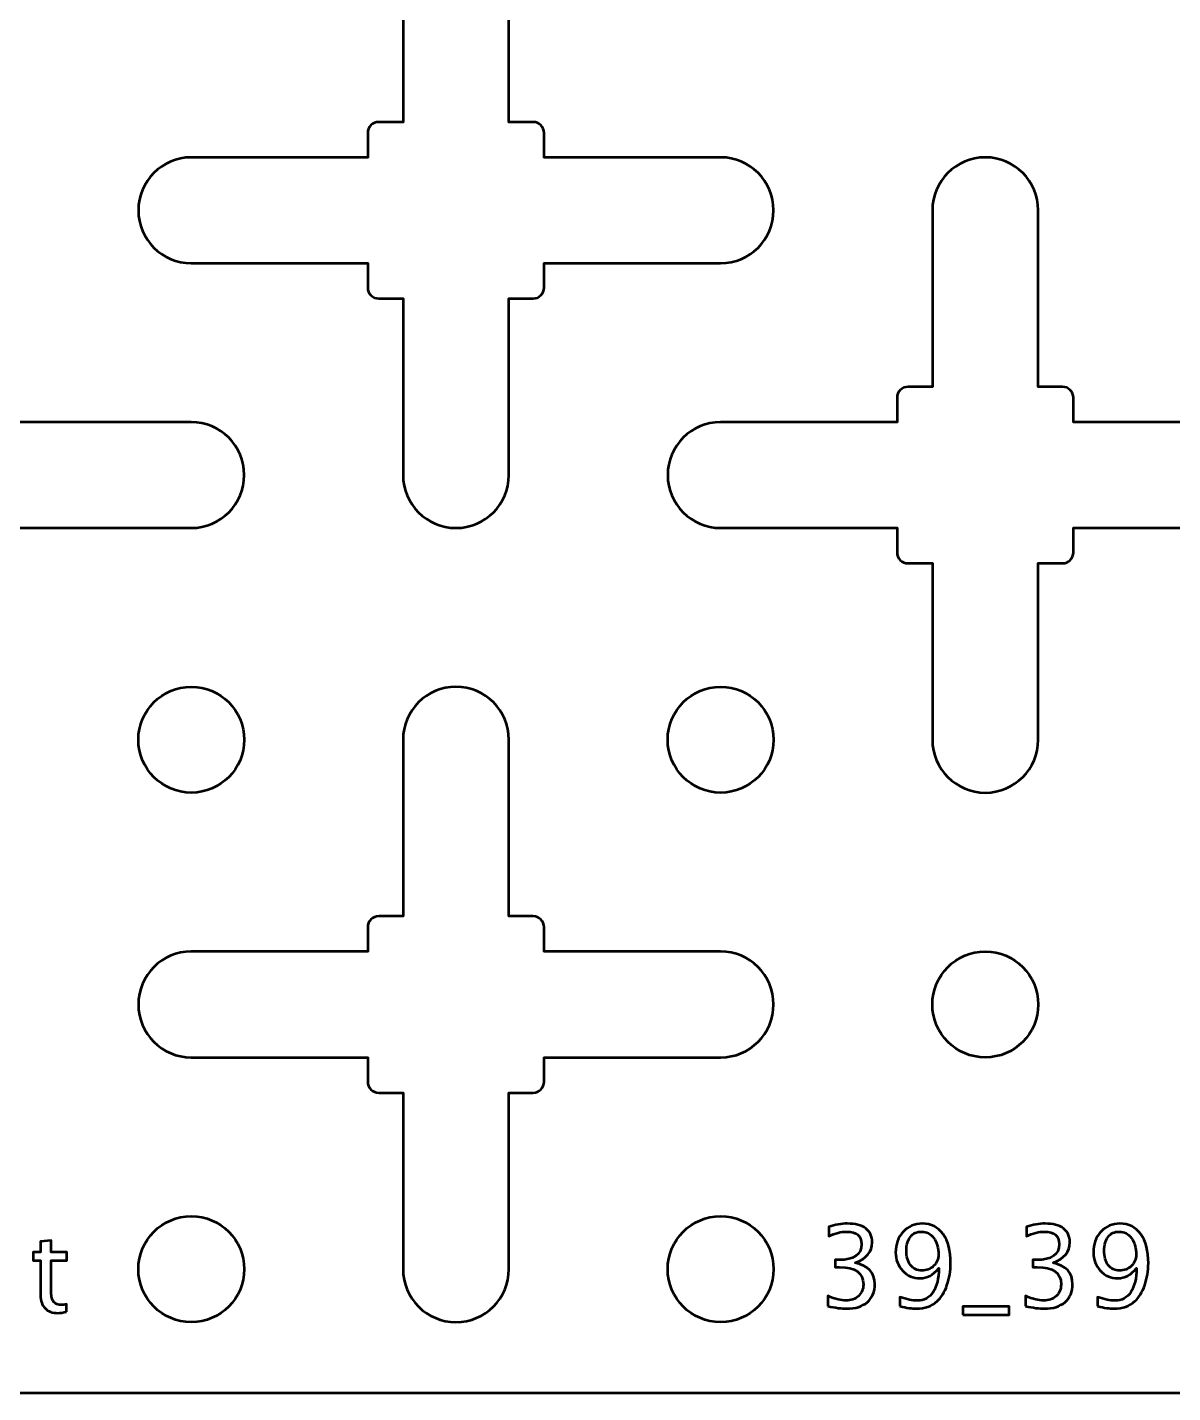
# Model space of a CAD drawing. Header units: centimetres. Extents: x -27.7 to 27.7, y -29.2 to 29.2.
# Drawn here: x -6.93 to -0.44, y -29.2 to -21.46 of the extents above; entities that cross this region are included whole.
import ezdxf

# ---------------------------------------------------------------- set-up
doc = ezdxf.new("R2010")
doc.units = ezdxf.units.CM
doc.header["$MEASUREMENT"] = 0
doc.layers.add('Layer 1', color=7, linetype='Continuous')

msp = doc.modelspace()

# ---------------------------------------------------------------- linework, layer by layer
at = {"layer": 'Layer 1', "lineweight": 53}
for centre in [(-5.99999, -25.50001), (-2.99999, -25.50001), (-1.49999, -27.00001), (-5.99999, -28.50001), (-2.99999, -28.50001)]:
    msp.add_ellipse(centre, major_axis=(0, 0.30001), ratio=1, dxfattribs=at)
for points, knots in [([(-27.7, -28.7), (-27.7, -28.7), (-27.7, 28.7), (-27.7, 28.7), (-27.7, 28.7), (-27.7, 28.97614), (-27.47614, 29.2), (-27.2, 29.2), (-27.2, 29.2), (-27.2, 29.2), (27.2, 29.2), (27.2, 29.2), (27.2, 29.2), (27.47614, 29.2), (27.7, 28.97614), (27.7, 28.7), (27.7, 28.7), (27.7, 28.7), (27.7, -28.7), (27.7, -28.7), (27.7, -28.7), (27.7, -28.97614), (27.47614, -29.2), (27.2, -29.2), (27.2, -29.2), (27.2, -29.2), (-27.2, -29.2), (-27.2, -29.2), (-27.2, -29.2), (-27.47614, -29.2), (-27.7, -28.97614), (-27.7, -28.7)], [0, 0, 0, 0, 0.1111111, 0.1111111, 0.1111111, 0.1111111, 0.2222222, 0.2222222, 0.2222222, 0.2222222, 0.3333333, 0.3333333, 0.3333333, 0.3333333, 0.4444444, 0.4444444, 0.4444444, 0.4444444, 0.5555556, 0.5555556, 0.5555556, 0.5555556, 0.6666667, 0.6666667, 0.6666667, 0.6666667, 0.7777778, 0.7777778, 0.7777778, 0.7777778, 1, 1, 1, 1]), ([(-4.8, -24), (-4.8, -24), (-4.8, -22.99998), (-4.8, -22.99998), (-4.8, -22.99998), (-4.8, -22.99998), (-4.9375, -22.99998), (-4.9375, -22.99998), (-4.9375, -22.99998), (-4.97202, -22.99998), (-5, -22.97199), (-5, -22.93748), (-5, -22.93748), (-5, -22.93748), (-5, -22.8), (-5, -22.8), (-5, -22.8), (-5, -22.8), (-6, -22.8), (-6, -22.8), (-6, -22.8), (-6.16569, -22.8), (-6.3, -22.66569), (-6.3, -22.5), (-6.3, -22.5), (-6.3, -22.33431), (-6.16569, -22.2), (-6, -22.2), (-6, -22.2), (-6, -22.2), (-5, -22.2), (-5, -22.2), (-5, -22.2), (-5, -22.2), (-5, -22.06252), (-5, -22.06252), (-5, -22.06252), (-5, -22.02801), (-4.97202, -22.00002), (-4.9375, -22.00002), (-4.9375, -22.00002), (-4.9375, -22.00002), (-4.8, -22.00002), (-4.8, -22.00002), (-4.8, -22.00002), (-4.8, -22.00002), (-4.8, -21), (-4.8, -21), (-4.8, -21), (-4.8, -20.83431), (-4.66569, -20.7), (-4.5, -20.7), (-4.5, -20.7), (-4.33431, -20.7), (-4.2, -20.83431), (-4.2, -21), (-4.2, -21), (-4.2, -21), (-4.2, -22.00002), (-4.2, -22.00002), (-4.2, -22.00002), (-4.2, -22.00002), (-4.0625, -22.00002), (-4.0625, -22.00002), (-4.0625, -22.00002), (-4.02798, -22.00002), (-4, -22.02801), (-4, -22.06252), (-4, -22.06252), (-4, -22.06252), (-4, -22.2), (-4, -22.2), (-4, -22.2), (-4, -22.2), (-3, -22.2), (-3, -22.2), (-3, -22.2), (-2.83431, -22.2), (-2.7, -22.33431), (-2.7, -22.5), (-2.7, -22.5), (-2.7, -22.66569), (-2.83431, -22.8), (-3, -22.8), (-3, -22.8), (-3, -22.8), (-4, -22.8), (-4, -22.8), (-4, -22.8), (-4, -22.8), (-4, -22.93748), (-4, -22.93748), (-4, -22.93748), (-4, -22.97199), (-4.02798, -22.99998), (-4.0625, -22.99998), (-4.0625, -22.99998), (-4.0625, -22.99998), (-4.2, -22.99998), (-4.2, -22.99998), (-4.2, -22.99998), (-4.2, -22.99998), (-4.2, -24), (-4.2, -24), (-4.2, -24), (-4.2, -24.16569), (-4.33431, -24.3), (-4.5, -24.3), (-4.5, -24.3), (-4.66569, -24.3), (-4.8, -24.16569), (-4.8, -24)], [0, 0, 0, 0, 0.0344828, 0.0344828, 0.0344828, 0.0344828, 0.0689655, 0.0689655, 0.0689655, 0.0689655, 0.1034483, 0.1034483, 0.1034483, 0.1034483, 0.137931, 0.137931, 0.137931, 0.137931, 0.1724138, 0.1724138, 0.1724138, 0.1724138, 0.2068966, 0.2068966, 0.2068966, 0.2068966, 0.2413793, 0.2413793, 0.2413793, 0.2413793, 0.2758621, 0.2758621, 0.2758621, 0.2758621, 0.3103448, 0.3103448, 0.3103448, 0.3103448, 0.3448276, 0.3448276, 0.3448276, 0.3448276, 0.3793103, 0.3793103, 0.3793103, 0.3793103, 0.4137931, 0.4137931, 0.4137931, 0.4137931, 0.4482759, 0.4482759, 0.4482759, 0.4482759, 0.4827586, 0.4827586, 0.4827586, 0.4827586, 0.5172414, 0.5172414, 0.5172414, 0.5172414, 0.5517241, 0.5517241, 0.5517241, 0.5517241, 0.5862069, 0.5862069, 0.5862069, 0.5862069, 0.6206897, 0.6206897, 0.6206897, 0.6206897, 0.6551724, 0.6551724, 0.6551724, 0.6551724, 0.6896552, 0.6896552, 0.6896552, 0.6896552, 0.7241379, 0.7241379, 0.7241379, 0.7241379, 0.7586207, 0.7586207, 0.7586207, 0.7586207, 0.7931034, 0.7931034, 0.7931034, 0.7931034, 0.8275862, 0.8275862, 0.8275862, 0.8275862, 0.862069, 0.862069, 0.862069, 0.862069, 0.8965517, 0.8965517, 0.8965517, 0.8965517, 0.9310345, 0.9310345, 0.9310345, 0.9310345, 1, 1, 1, 1]), ([(-7.8, -25.5), (-7.8, -25.5), (-7.8, -24.49998), (-7.8, -24.49998), (-7.8, -24.49998), (-7.8, -24.49998), (-7.9375, -24.49998), (-7.9375, -24.49998), (-7.9375, -24.49998), (-7.97202, -24.49998), (-8, -24.47199), (-8, -24.43748), (-8, -24.43748), (-8, -24.43748), (-8, -24.3), (-8, -24.3), (-8, -24.3), (-8, -24.3), (-9, -24.3), (-9, -24.3), (-9, -24.3), (-9.16569, -24.3), (-9.3, -24.16569), (-9.3, -24), (-9.3, -24), (-9.3, -23.83431), (-9.16569, -23.7), (-9, -23.7), (-9, -23.7), (-9, -23.7), (-8, -23.7), (-8, -23.7), (-8, -23.7), (-8, -23.7), (-8, -23.56252), (-8, -23.56252), (-8, -23.56252), (-8, -23.52801), (-7.97202, -23.50002), (-7.9375, -23.50002), (-7.9375, -23.50002), (-7.9375, -23.50002), (-7.8, -23.50002), (-7.8, -23.50002), (-7.8, -23.50002), (-7.8, -23.50002), (-7.8, -22.5), (-7.8, -22.5), (-7.8, -22.5), (-7.8, -22.33431), (-7.66569, -22.2), (-7.5, -22.2), (-7.5, -22.2), (-7.33431, -22.2), (-7.2, -22.33431), (-7.2, -22.5), (-7.2, -22.5), (-7.2, -22.5), (-7.2, -23.50002), (-7.2, -23.50002), (-7.2, -23.50002), (-7.2, -23.50002), (-7.0625, -23.50002), (-7.0625, -23.50002), (-7.0625, -23.50002), (-7.02798, -23.50002), (-7, -23.52801), (-7, -23.56252), (-7, -23.56252), (-7, -23.56252), (-7, -23.7), (-7, -23.7), (-7, -23.7), (-7, -23.7), (-6, -23.7), (-6, -23.7), (-6, -23.7), (-5.83431, -23.7), (-5.7, -23.83431), (-5.7, -24), (-5.7, -24), (-5.7, -24.16569), (-5.83431, -24.3), (-6, -24.3), (-6, -24.3), (-6, -24.3), (-7, -24.3), (-7, -24.3), (-7, -24.3), (-7, -24.3), (-7, -24.43748), (-7, -24.43748), (-7, -24.43748), (-7, -24.47199), (-7.02798, -24.49998), (-7.0625, -24.49998), (-7.0625, -24.49998), (-7.0625, -24.49998), (-7.2, -24.49998), (-7.2, -24.49998), (-7.2, -24.49998), (-7.2, -24.49998), (-7.2, -25.5), (-7.2, -25.5), (-7.2, -25.5), (-7.2, -25.66569), (-7.33431, -25.8), (-7.5, -25.8), (-7.5, -25.8), (-7.66569, -25.8), (-7.8, -25.66569), (-7.8, -25.5)], [0, 0, 0, 0, 0.0344828, 0.0344828, 0.0344828, 0.0344828, 0.0689655, 0.0689655, 0.0689655, 0.0689655, 0.1034483, 0.1034483, 0.1034483, 0.1034483, 0.137931, 0.137931, 0.137931, 0.137931, 0.1724138, 0.1724138, 0.1724138, 0.1724138, 0.2068966, 0.2068966, 0.2068966, 0.2068966, 0.2413793, 0.2413793, 0.2413793, 0.2413793, 0.2758621, 0.2758621, 0.2758621, 0.2758621, 0.3103448, 0.3103448, 0.3103448, 0.3103448, 0.3448276, 0.3448276, 0.3448276, 0.3448276, 0.3793103, 0.3793103, 0.3793103, 0.3793103, 0.4137931, 0.4137931, 0.4137931, 0.4137931, 0.4482759, 0.4482759, 0.4482759, 0.4482759, 0.4827586, 0.4827586, 0.4827586, 0.4827586, 0.5172414, 0.5172414, 0.5172414, 0.5172414, 0.5517241, 0.5517241, 0.5517241, 0.5517241, 0.5862069, 0.5862069, 0.5862069, 0.5862069, 0.6206897, 0.6206897, 0.6206897, 0.6206897, 0.6551724, 0.6551724, 0.6551724, 0.6551724, 0.6896552, 0.6896552, 0.6896552, 0.6896552, 0.7241379, 0.7241379, 0.7241379, 0.7241379, 0.7586207, 0.7586207, 0.7586207, 0.7586207, 0.7931034, 0.7931034, 0.7931034, 0.7931034, 0.8275862, 0.8275862, 0.8275862, 0.8275862, 0.862069, 0.862069, 0.862069, 0.862069, 0.8965517, 0.8965517, 0.8965517, 0.8965517, 0.9310345, 0.9310345, 0.9310345, 0.9310345, 1, 1, 1, 1]), ([(-1.8, -25.5), (-1.8, -25.5), (-1.8, -24.49998), (-1.8, -24.49998), (-1.8, -24.49998), (-1.8, -24.49998), (-1.9375, -24.49998), (-1.9375, -24.49998), (-1.9375, -24.49998), (-1.97202, -24.49998), (-2, -24.47199), (-2, -24.43748), (-2, -24.43748), (-2, -24.43748), (-2, -24.3), (-2, -24.3), (-2, -24.3), (-2, -24.3), (-3, -24.3), (-3, -24.3), (-3, -24.3), (-3.16569, -24.3), (-3.3, -24.16569), (-3.3, -24), (-3.3, -24), (-3.3, -23.83431), (-3.16569, -23.7), (-3, -23.7), (-3, -23.7), (-3, -23.7), (-2, -23.7), (-2, -23.7), (-2, -23.7), (-2, -23.7), (-2, -23.56252), (-2, -23.56252), (-2, -23.56252), (-2, -23.52801), (-1.97202, -23.50002), (-1.9375, -23.50002), (-1.9375, -23.50002), (-1.9375, -23.50002), (-1.8, -23.50002), (-1.8, -23.50002), (-1.8, -23.50002), (-1.8, -23.50002), (-1.8, -22.5), (-1.8, -22.5), (-1.8, -22.5), (-1.8, -22.33431), (-1.66569, -22.2), (-1.5, -22.2), (-1.5, -22.2), (-1.33431, -22.2), (-1.2, -22.33431), (-1.2, -22.5), (-1.2, -22.5), (-1.2, -22.5), (-1.2, -23.50002), (-1.2, -23.50002), (-1.2, -23.50002), (-1.2, -23.50002), (-1.0625, -23.50002), (-1.0625, -23.50002), (-1.0625, -23.50002), (-1.02798, -23.50002), (-1, -23.52801), (-1, -23.56252), (-1, -23.56252), (-1, -23.56252), (-1, -23.7), (-1, -23.7), (-1, -23.7), (-1, -23.7), (0, -23.7), (0, -23.7), (0, -23.7), (0.16569, -23.7), (0.3, -23.83431), (0.3, -24), (0.3, -24), (0.3, -24.16569), (0.16569, -24.3), (0, -24.3), (0, -24.3), (0, -24.3), (-1, -24.3), (-1, -24.3), (-1, -24.3), (-1, -24.3), (-1, -24.43748), (-1, -24.43748), (-1, -24.43748), (-1, -24.47199), (-1.02798, -24.49998), (-1.0625, -24.49998), (-1.0625, -24.49998), (-1.0625, -24.49998), (-1.2, -24.49998), (-1.2, -24.49998), (-1.2, -24.49998), (-1.2, -24.49998), (-1.2, -25.5), (-1.2, -25.5), (-1.2, -25.5), (-1.2, -25.66569), (-1.33431, -25.8), (-1.5, -25.8), (-1.5, -25.8), (-1.66569, -25.8), (-1.8, -25.66569), (-1.8, -25.5)], [0, 0, 0, 0, 0.0344828, 0.0344828, 0.0344828, 0.0344828, 0.0689655, 0.0689655, 0.0689655, 0.0689655, 0.1034483, 0.1034483, 0.1034483, 0.1034483, 0.137931, 0.137931, 0.137931, 0.137931, 0.1724138, 0.1724138, 0.1724138, 0.1724138, 0.2068966, 0.2068966, 0.2068966, 0.2068966, 0.2413793, 0.2413793, 0.2413793, 0.2413793, 0.2758621, 0.2758621, 0.2758621, 0.2758621, 0.3103448, 0.3103448, 0.3103448, 0.3103448, 0.3448276, 0.3448276, 0.3448276, 0.3448276, 0.3793103, 0.3793103, 0.3793103, 0.3793103, 0.4137931, 0.4137931, 0.4137931, 0.4137931, 0.4482759, 0.4482759, 0.4482759, 0.4482759, 0.4827586, 0.4827586, 0.4827586, 0.4827586, 0.5172414, 0.5172414, 0.5172414, 0.5172414, 0.5517241, 0.5517241, 0.5517241, 0.5517241, 0.5862069, 0.5862069, 0.5862069, 0.5862069, 0.6206897, 0.6206897, 0.6206897, 0.6206897, 0.6551724, 0.6551724, 0.6551724, 0.6551724, 0.6896552, 0.6896552, 0.6896552, 0.6896552, 0.7241379, 0.7241379, 0.7241379, 0.7241379, 0.7586207, 0.7586207, 0.7586207, 0.7586207, 0.7931034, 0.7931034, 0.7931034, 0.7931034, 0.8275862, 0.8275862, 0.8275862, 0.8275862, 0.862069, 0.862069, 0.862069, 0.862069, 0.8965517, 0.8965517, 0.8965517, 0.8965517, 0.9310345, 0.9310345, 0.9310345, 0.9310345, 1, 1, 1, 1]), ([(-4.8, -28.5), (-4.8, -28.5), (-4.8, -27.49998), (-4.8, -27.49998), (-4.8, -27.49998), (-4.8, -27.49998), (-4.9375, -27.49998), (-4.9375, -27.49998), (-4.9375, -27.49998), (-4.97202, -27.49998), (-5, -27.47199), (-5, -27.43748), (-5, -27.43748), (-5, -27.43748), (-5, -27.3), (-5, -27.3), (-5, -27.3), (-5, -27.3), (-6, -27.3), (-6, -27.3), (-6, -27.3), (-6.16569, -27.3), (-6.3, -27.16569), (-6.3, -27), (-6.3, -27), (-6.3, -26.83431), (-6.16569, -26.7), (-6, -26.7), (-6, -26.7), (-6, -26.7), (-5, -26.7), (-5, -26.7), (-5, -26.7), (-5, -26.7), (-5, -26.56252), (-5, -26.56252), (-5, -26.56252), (-5, -26.52801), (-4.97202, -26.50002), (-4.9375, -26.50002), (-4.9375, -26.50002), (-4.9375, -26.50002), (-4.8, -26.50002), (-4.8, -26.50002), (-4.8, -26.50002), (-4.8, -26.50002), (-4.8, -25.5), (-4.8, -25.5), (-4.8, -25.5), (-4.8, -25.33431), (-4.66569, -25.2), (-4.5, -25.2), (-4.5, -25.2), (-4.33431, -25.2), (-4.2, -25.33431), (-4.2, -25.5), (-4.2, -25.5), (-4.2, -25.5), (-4.2, -26.50002), (-4.2, -26.50002), (-4.2, -26.50002), (-4.2, -26.50002), (-4.0625, -26.50002), (-4.0625, -26.50002), (-4.0625, -26.50002), (-4.02798, -26.50002), (-4, -26.52801), (-4, -26.56252), (-4, -26.56252), (-4, -26.56252), (-4, -26.7), (-4, -26.7), (-4, -26.7), (-4, -26.7), (-3, -26.7), (-3, -26.7), (-3, -26.7), (-2.83431, -26.7), (-2.7, -26.83431), (-2.7, -27), (-2.7, -27), (-2.7, -27.16569), (-2.83431, -27.3), (-3, -27.3), (-3, -27.3), (-3, -27.3), (-4, -27.3), (-4, -27.3), (-4, -27.3), (-4, -27.3), (-4, -27.43748), (-4, -27.43748), (-4, -27.43748), (-4, -27.47199), (-4.02798, -27.49998), (-4.0625, -27.49998), (-4.0625, -27.49998), (-4.0625, -27.49998), (-4.2, -27.49998), (-4.2, -27.49998), (-4.2, -27.49998), (-4.2, -27.49998), (-4.2, -28.5), (-4.2, -28.5), (-4.2, -28.5), (-4.2, -28.66569), (-4.33431, -28.8), (-4.5, -28.8), (-4.5, -28.8), (-4.66569, -28.8), (-4.8, -28.66569), (-4.8, -28.5)], [0, 0, 0, 0, 0.0344828, 0.0344828, 0.0344828, 0.0344828, 0.0689655, 0.0689655, 0.0689655, 0.0689655, 0.1034483, 0.1034483, 0.1034483, 0.1034483, 0.137931, 0.137931, 0.137931, 0.137931, 0.1724138, 0.1724138, 0.1724138, 0.1724138, 0.2068966, 0.2068966, 0.2068966, 0.2068966, 0.2413793, 0.2413793, 0.2413793, 0.2413793, 0.2758621, 0.2758621, 0.2758621, 0.2758621, 0.3103448, 0.3103448, 0.3103448, 0.3103448, 0.3448276, 0.3448276, 0.3448276, 0.3448276, 0.3793103, 0.3793103, 0.3793103, 0.3793103, 0.4137931, 0.4137931, 0.4137931, 0.4137931, 0.4482759, 0.4482759, 0.4482759, 0.4482759, 0.4827586, 0.4827586, 0.4827586, 0.4827586, 0.5172414, 0.5172414, 0.5172414, 0.5172414, 0.5517241, 0.5517241, 0.5517241, 0.5517241, 0.5862069, 0.5862069, 0.5862069, 0.5862069, 0.6206897, 0.6206897, 0.6206897, 0.6206897, 0.6551724, 0.6551724, 0.6551724, 0.6551724, 0.6896552, 0.6896552, 0.6896552, 0.6896552, 0.7241379, 0.7241379, 0.7241379, 0.7241379, 0.7586207, 0.7586207, 0.7586207, 0.7586207, 0.7931034, 0.7931034, 0.7931034, 0.7931034, 0.8275862, 0.8275862, 0.8275862, 0.8275862, 0.862069, 0.862069, 0.862069, 0.862069, 0.8965517, 0.8965517, 0.8965517, 0.8965517, 0.9310345, 0.9310345, 0.9310345, 0.9310345, 1, 1, 1, 1])]:
    msp.add_open_spline(points, degree=3, knots=knots, dxfattribs=at)
at = {"layer": 'Layer 1', "color": 5, "lineweight": 53}
for points, knots in [([(-2.39313, -28.70923), (-2.39313, -28.70923), (-2.39313, -28.65208), (-2.39313, -28.65208), (-2.39313, -28.65208), (-2.34953, -28.66944), (-2.31534, -28.67812), (-2.29026, -28.67812), (-2.29026, -28.67812), (-2.26073, -28.67812), (-2.23692, -28.66965), (-2.21861, -28.65261), (-2.21861, -28.65261), (-2.2003, -28.63557), (-2.1912, -28.61335), (-2.1912, -28.58604), (-2.1912, -28.58604), (-2.1912, -28.52127), (-2.23628, -28.48889), (-2.32645, -28.48889), (-2.32645, -28.48889), (-2.32645, -28.48889), (-2.35058, -28.48889), (-2.35058, -28.48889), (-2.35058, -28.48889), (-2.35058, -28.48889), (-2.35058, -28.44793), (-2.35058, -28.44793), (-2.35058, -28.44793), (-2.35058, -28.44793), (-2.32921, -28.44761), (-2.32921, -28.44761), (-2.32921, -28.44761), (-2.24443, -28.44761), (-2.20199, -28.41777), (-2.20199, -28.35797), (-2.20199, -28.35797), (-2.20199, -28.31109), (-2.23015, -28.28759), (-2.28634, -28.28759), (-2.28634, -28.28759), (-2.31651, -28.28759), (-2.34995, -28.29627), (-2.38678, -28.31363), (-2.38678, -28.31363), (-2.38678, -28.31363), (-2.38678, -28.26029), (-2.38678, -28.26029), (-2.38678, -28.26029), (-2.35069, -28.24801), (-2.31587, -28.24187), (-2.28243, -28.24187), (-2.28243, -28.24187), (-2.23692, -28.24187), (-2.20189, -28.25098), (-2.17755, -28.26918), (-2.17755, -28.26918), (-2.15321, -28.28728), (-2.14103, -28.31363), (-2.14103, -28.34813), (-2.14103, -28.34813), (-2.14103, -28.402), (-2.17289, -28.44042), (-2.23671, -28.46328), (-2.23671, -28.46328), (-2.16273, -28.48053), (-2.12579, -28.52106), (-2.12579, -28.58509), (-2.12579, -28.58509), (-2.12579, -28.62827), (-2.14008, -28.66224), (-2.16855, -28.6869), (-2.16855, -28.6869), (-2.19702, -28.71156), (-2.23618, -28.72384), (-2.28592, -28.72384), (-2.28592, -28.72384), (-2.31428, -28.72384), (-2.34995, -28.71897), (-2.39313, -28.70923)], [0, 0, 0, 0, 0.047619, 0.047619, 0.047619, 0.047619, 0.0952381, 0.0952381, 0.0952381, 0.0952381, 0.1428571, 0.1428571, 0.1428571, 0.1428571, 0.1904762, 0.1904762, 0.1904762, 0.1904762, 0.2380952, 0.2380952, 0.2380952, 0.2380952, 0.2857143, 0.2857143, 0.2857143, 0.2857143, 0.3333333, 0.3333333, 0.3333333, 0.3333333, 0.3809524, 0.3809524, 0.3809524, 0.3809524, 0.4285714, 0.4285714, 0.4285714, 0.4285714, 0.4761905, 0.4761905, 0.4761905, 0.4761905, 0.5238095, 0.5238095, 0.5238095, 0.5238095, 0.5714286, 0.5714286, 0.5714286, 0.5714286, 0.6190476, 0.6190476, 0.6190476, 0.6190476, 0.6666667, 0.6666667, 0.6666667, 0.6666667, 0.7142857, 0.7142857, 0.7142857, 0.7142857, 0.7619048, 0.7619048, 0.7619048, 0.7619048, 0.8095238, 0.8095238, 0.8095238, 0.8095238, 0.8571429, 0.8571429, 0.8571429, 0.8571429, 0.9047619, 0.9047619, 0.9047619, 0.9047619, 1, 1, 1, 1]), ([(-1.98398, -28.70987), (-1.98398, -28.70987), (-1.98398, -28.6578), (-1.98398, -28.6578), (-1.98398, -28.6578), (-1.94514, -28.67135), (-1.91212, -28.67812), (-1.88481, -28.67812), (-1.88481, -28.67812), (-1.84682, -28.67812), (-1.81708, -28.66193), (-1.7957, -28.62954), (-1.7957, -28.62954), (-1.77432, -28.59716), (-1.76363, -28.55207), (-1.76363, -28.49439), (-1.76363, -28.49439), (-1.79464, -28.5326), (-1.82989, -28.55175), (-1.86947, -28.55175), (-1.86947, -28.55175), (-1.9081, -28.55175), (-1.94091, -28.53757), (-1.96779, -28.5091), (-1.96779, -28.5091), (-1.99467, -28.48063), (-2.00811, -28.44603), (-2.00811, -28.40507), (-2.00811, -28.40507), (-2.00811, -28.35808), (-1.99382, -28.31913), (-1.96514, -28.28823), (-1.96514, -28.28823), (-1.93657, -28.25733), (-1.90058, -28.24187), (-1.85719, -28.24187), (-1.85719, -28.24187), (-1.80734, -28.24187), (-1.76808, -28.26188), (-1.7394, -28.30188), (-1.7394, -28.30188), (-1.71072, -28.34189), (-1.69632, -28.3966), (-1.69632, -28.46614), (-1.69632, -28.46614), (-1.69632, -28.51037), (-1.7032, -28.55197), (-1.71707, -28.59091), (-1.71707, -28.59091), (-1.73093, -28.62997), (-1.74945, -28.66023), (-1.77284, -28.68193), (-1.77284, -28.68193), (-1.80269, -28.70987), (-1.84206, -28.72384), (-1.89074, -28.72384), (-1.89074, -28.72384), (-1.91476, -28.72384), (-1.94577, -28.71918), (-1.98398, -28.70987)], [0, 0, 0, 0, 0.0625, 0.0625, 0.0625, 0.0625, 0.125, 0.125, 0.125, 0.125, 0.1875, 0.1875, 0.1875, 0.1875, 0.25, 0.25, 0.25, 0.25, 0.3125, 0.3125, 0.3125, 0.3125, 0.375, 0.375, 0.375, 0.375, 0.4375, 0.4375, 0.4375, 0.4375, 0.5, 0.5, 0.5, 0.5, 0.5625, 0.5625, 0.5625, 0.5625, 0.625, 0.625, 0.625, 0.625, 0.6875, 0.6875, 0.6875, 0.6875, 0.75, 0.75, 0.75, 0.75, 0.8125, 0.8125, 0.8125, 0.8125, 0.875, 0.875, 0.875, 0.875, 1, 1, 1, 1]), ([(-1.94715, -28.3947), (-1.94715, -28.42962), (-1.93921, -28.45725), (-1.92334, -28.47757), (-1.92334, -28.47757), (-1.90746, -28.49778), (-1.88608, -28.50794), (-1.8591, -28.50794), (-1.8591, -28.50794), (-1.83317, -28.50794), (-1.81105, -28.49916), (-1.79284, -28.48159), (-1.79284, -28.48159), (-1.77464, -28.46402), (-1.76554, -28.44275), (-1.76554, -28.41798), (-1.76554, -28.41798), (-1.76554, -28.37882), (-1.77432, -28.34728), (-1.792, -28.32347), (-1.792, -28.32347), (-1.80957, -28.29955), (-1.83264, -28.28759), (-1.86132, -28.28759), (-1.86132, -28.28759), (-1.88809, -28.28759), (-1.90905, -28.29712), (-1.92429, -28.31617), (-1.92429, -28.31617), (-1.93953, -28.33522), (-1.94715, -28.36136), (-1.94715, -28.3947)], [0, 0, 0, 0, 0.1111111, 0.1111111, 0.1111111, 0.1111111, 0.2222222, 0.2222222, 0.2222222, 0.2222222, 0.3333333, 0.3333333, 0.3333333, 0.3333333, 0.4444444, 0.4444444, 0.4444444, 0.4444444, 0.5555556, 0.5555556, 0.5555556, 0.5555556, 0.6666667, 0.6666667, 0.6666667, 0.6666667, 0.7777778, 0.7777778, 0.7777778, 0.7777778, 1, 1, 1, 1]), ([(-1.27257, -28.70923), (-1.27257, -28.70923), (-1.27257, -28.65208), (-1.27257, -28.65208), (-1.27257, -28.65208), (-1.22897, -28.66944), (-1.19478, -28.67812), (-1.1697, -28.67812), (-1.1697, -28.67812), (-1.14017, -28.67812), (-1.11636, -28.66965), (-1.09805, -28.65261), (-1.09805, -28.65261), (-1.07974, -28.63557), (-1.07064, -28.61335), (-1.07064, -28.58604), (-1.07064, -28.58604), (-1.07064, -28.52127), (-1.11572, -28.48889), (-1.20589, -28.48889), (-1.20589, -28.48889), (-1.20589, -28.48889), (-1.23002, -28.48889), (-1.23002, -28.48889), (-1.23002, -28.48889), (-1.23002, -28.48889), (-1.23002, -28.44793), (-1.23002, -28.44793), (-1.23002, -28.44793), (-1.23002, -28.44793), (-1.20865, -28.44761), (-1.20865, -28.44761), (-1.20865, -28.44761), (-1.12387, -28.44761), (-1.08143, -28.41777), (-1.08143, -28.35797), (-1.08143, -28.35797), (-1.08143, -28.31109), (-1.10959, -28.28759), (-1.16578, -28.28759), (-1.16578, -28.28759), (-1.19595, -28.28759), (-1.22939, -28.29627), (-1.26622, -28.31363), (-1.26622, -28.31363), (-1.26622, -28.31363), (-1.26622, -28.26029), (-1.26622, -28.26029), (-1.26622, -28.26029), (-1.23013, -28.24801), (-1.19531, -28.24187), (-1.16187, -28.24187), (-1.16187, -28.24187), (-1.11636, -28.24187), (-1.08133, -28.25098), (-1.05699, -28.26918), (-1.05699, -28.26918), (-1.03265, -28.28728), (-1.02047, -28.31363), (-1.02047, -28.34813), (-1.02047, -28.34813), (-1.02047, -28.402), (-1.05233, -28.44042), (-1.11615, -28.46328), (-1.11615, -28.46328), (-1.04217, -28.48053), (-1.00523, -28.52106), (-1.00523, -28.58509), (-1.00523, -28.58509), (-1.00523, -28.62827), (-1.01952, -28.66224), (-1.04799, -28.6869), (-1.04799, -28.6869), (-1.07646, -28.71156), (-1.11562, -28.72384), (-1.16536, -28.72384), (-1.16536, -28.72384), (-1.19372, -28.72384), (-1.22939, -28.71897), (-1.27257, -28.70923)], [0, 0, 0, 0, 0.047619, 0.047619, 0.047619, 0.047619, 0.0952381, 0.0952381, 0.0952381, 0.0952381, 0.1428571, 0.1428571, 0.1428571, 0.1428571, 0.1904762, 0.1904762, 0.1904762, 0.1904762, 0.2380952, 0.2380952, 0.2380952, 0.2380952, 0.2857143, 0.2857143, 0.2857143, 0.2857143, 0.3333333, 0.3333333, 0.3333333, 0.3333333, 0.3809524, 0.3809524, 0.3809524, 0.3809524, 0.4285714, 0.4285714, 0.4285714, 0.4285714, 0.4761905, 0.4761905, 0.4761905, 0.4761905, 0.5238095, 0.5238095, 0.5238095, 0.5238095, 0.5714286, 0.5714286, 0.5714286, 0.5714286, 0.6190476, 0.6190476, 0.6190476, 0.6190476, 0.6666667, 0.6666667, 0.6666667, 0.6666667, 0.7142857, 0.7142857, 0.7142857, 0.7142857, 0.7619048, 0.7619048, 0.7619048, 0.7619048, 0.8095238, 0.8095238, 0.8095238, 0.8095238, 0.8571429, 0.8571429, 0.8571429, 0.8571429, 0.9047619, 0.9047619, 0.9047619, 0.9047619, 1, 1, 1, 1]), ([(-0.86342, -28.70987), (-0.86342, -28.70987), (-0.86342, -28.6578), (-0.86342, -28.6578), (-0.86342, -28.6578), (-0.82458, -28.67135), (-0.79156, -28.67812), (-0.76425, -28.67812), (-0.76425, -28.67812), (-0.72626, -28.67812), (-0.69652, -28.66193), (-0.67514, -28.62954), (-0.67514, -28.62954), (-0.65376, -28.59716), (-0.64307, -28.55207), (-0.64307, -28.49439), (-0.64307, -28.49439), (-0.67408, -28.5326), (-0.70933, -28.55175), (-0.74891, -28.55175), (-0.74891, -28.55175), (-0.78754, -28.55175), (-0.82035, -28.53757), (-0.84723, -28.5091), (-0.84723, -28.5091), (-0.87411, -28.48063), (-0.88755, -28.44603), (-0.88755, -28.40507), (-0.88755, -28.40507), (-0.88755, -28.35808), (-0.87326, -28.31913), (-0.84458, -28.28823), (-0.84458, -28.28823), (-0.81601, -28.25733), (-0.78002, -28.24187), (-0.73663, -28.24187), (-0.73663, -28.24187), (-0.68678, -28.24187), (-0.64752, -28.26188), (-0.61884, -28.30188), (-0.61884, -28.30188), (-0.59016, -28.34189), (-0.57576, -28.3966), (-0.57576, -28.46614), (-0.57576, -28.46614), (-0.57576, -28.51037), (-0.58264, -28.55197), (-0.59651, -28.59091), (-0.59651, -28.59091), (-0.61037, -28.62997), (-0.62889, -28.66023), (-0.65228, -28.68193), (-0.65228, -28.68193), (-0.68213, -28.70987), (-0.7215, -28.72384), (-0.77018, -28.72384), (-0.77018, -28.72384), (-0.7942, -28.72384), (-0.82521, -28.71918), (-0.86342, -28.70987)], [0, 0, 0, 0, 0.0625, 0.0625, 0.0625, 0.0625, 0.125, 0.125, 0.125, 0.125, 0.1875, 0.1875, 0.1875, 0.1875, 0.25, 0.25, 0.25, 0.25, 0.3125, 0.3125, 0.3125, 0.3125, 0.375, 0.375, 0.375, 0.375, 0.4375, 0.4375, 0.4375, 0.4375, 0.5, 0.5, 0.5, 0.5, 0.5625, 0.5625, 0.5625, 0.5625, 0.625, 0.625, 0.625, 0.625, 0.6875, 0.6875, 0.6875, 0.6875, 0.75, 0.75, 0.75, 0.75, 0.8125, 0.8125, 0.8125, 0.8125, 0.875, 0.875, 0.875, 0.875, 1, 1, 1, 1]), ([(-0.82659, -28.3947), (-0.82659, -28.42962), (-0.81865, -28.45725), (-0.80278, -28.47757), (-0.80278, -28.47757), (-0.7869, -28.49778), (-0.76552, -28.50794), (-0.73854, -28.50794), (-0.73854, -28.50794), (-0.71261, -28.50794), (-0.69049, -28.49916), (-0.67228, -28.48159), (-0.67228, -28.48159), (-0.65408, -28.46402), (-0.64498, -28.44275), (-0.64498, -28.41798), (-0.64498, -28.41798), (-0.64498, -28.37882), (-0.65376, -28.34728), (-0.67144, -28.32347), (-0.67144, -28.32347), (-0.68901, -28.29955), (-0.71208, -28.28759), (-0.74076, -28.28759), (-0.74076, -28.28759), (-0.76753, -28.28759), (-0.78849, -28.29712), (-0.80373, -28.31617), (-0.80373, -28.31617), (-0.81897, -28.33522), (-0.82659, -28.36136), (-0.82659, -28.3947)], [0, 0, 0, 0, 0.1111111, 0.1111111, 0.1111111, 0.1111111, 0.2222222, 0.2222222, 0.2222222, 0.2222222, 0.3333333, 0.3333333, 0.3333333, 0.3333333, 0.4444444, 0.4444444, 0.4444444, 0.4444444, 0.5555556, 0.5555556, 0.5555556, 0.5555556, 0.6666667, 0.6666667, 0.6666667, 0.6666667, 0.7777778, 0.7777778, 0.7777778, 0.7777778, 1, 1, 1, 1]), ([(-6.70663, -28.74088), (-6.72547, -28.74607), (-6.74188, -28.74861), (-6.75574, -28.74861), (-6.75574, -28.74861), (-6.78686, -28.74861), (-6.81109, -28.73972), (-6.82845, -28.72194), (-6.82845, -28.72194), (-6.84591, -28.70416), (-6.85459, -28.6795), (-6.85459, -28.64786), (-6.85459, -28.64786), (-6.85459, -28.64786), (-6.85459, -28.45016), (-6.85459, -28.45016), (-6.85459, -28.45016), (-6.85459, -28.45016), (-6.89671, -28.45016), (-6.89671, -28.45016), (-6.89671, -28.45016), (-6.89671, -28.45016), (-6.89671, -28.40444), (-6.89671, -28.40444), (-6.89671, -28.40444), (-6.89671, -28.40444), (-6.85459, -28.40444), (-6.85459, -28.40444), (-6.85459, -28.40444), (-6.85459, -28.40444), (-6.85459, -28.34359), (-6.85459, -28.34359), (-6.85459, -28.34359), (-6.85459, -28.34359), (-6.79363, -28.33776), (-6.79363, -28.33776), (-6.79363, -28.33776), (-6.79363, -28.33776), (-6.79363, -28.40444), (-6.79363, -28.40444), (-6.79363, -28.40444), (-6.79363, -28.40444), (-6.70536, -28.40444), (-6.70536, -28.40444), (-6.70536, -28.40444), (-6.70536, -28.40444), (-6.70536, -28.45016), (-6.70536, -28.45016), (-6.70536, -28.45016), (-6.70536, -28.45016), (-6.79363, -28.45016), (-6.79363, -28.45016), (-6.79363, -28.45016), (-6.79363, -28.45016), (-6.79363, -28.63685), (-6.79363, -28.63685), (-6.79363, -28.63685), (-6.79363, -28.68088), (-6.77447, -28.70289), (-6.73627, -28.70289), (-6.73627, -28.70289), (-6.72812, -28.70289), (-6.71828, -28.70151), (-6.70663, -28.69887), (-6.70663, -28.69887), (-6.70663, -28.69887), (-6.70663, -28.74088), (-6.70663, -28.74088)], [0, 0, 0, 0, 0.0555556, 0.0555556, 0.0555556, 0.0555556, 0.1111111, 0.1111111, 0.1111111, 0.1111111, 0.1666667, 0.1666667, 0.1666667, 0.1666667, 0.2222222, 0.2222222, 0.2222222, 0.2222222, 0.2777778, 0.2777778, 0.2777778, 0.2777778, 0.3333333, 0.3333333, 0.3333333, 0.3333333, 0.3888889, 0.3888889, 0.3888889, 0.3888889, 0.4444444, 0.4444444, 0.4444444, 0.4444444, 0.5, 0.5, 0.5, 0.5, 0.5555556, 0.5555556, 0.5555556, 0.5555556, 0.6111111, 0.6111111, 0.6111111, 0.6111111, 0.6666667, 0.6666667, 0.6666667, 0.6666667, 0.7222222, 0.7222222, 0.7222222, 0.7222222, 0.7777778, 0.7777778, 0.7777778, 0.7777778, 0.8333333, 0.8333333, 0.8333333, 0.8333333, 0.8888889, 0.8888889, 0.8888889, 0.8888889, 1, 1, 1, 1]), ([(-1.62817, -28.75813), (-1.62817, -28.75813), (-1.62817, -28.71241), (-1.62817, -28.71241), (-1.62817, -28.71241), (-1.62817, -28.71241), (-1.36401, -28.71241), (-1.36401, -28.71241), (-1.36401, -28.71241), (-1.36401, -28.71241), (-1.36401, -28.75813), (-1.36401, -28.75813), (-1.36401, -28.75813), (-1.36401, -28.75813), (-1.62817, -28.75813), (-1.62817, -28.75813)], [0, 0, 0, 0, 0.2, 0.2, 0.2, 0.2, 0.4, 0.4, 0.4, 0.4, 0.6, 0.6, 0.6, 0.6, 1, 1, 1, 1])]:
    msp.add_open_spline(points, degree=3, knots=knots, dxfattribs=at)

doc.saveas('drawing.dxf')
